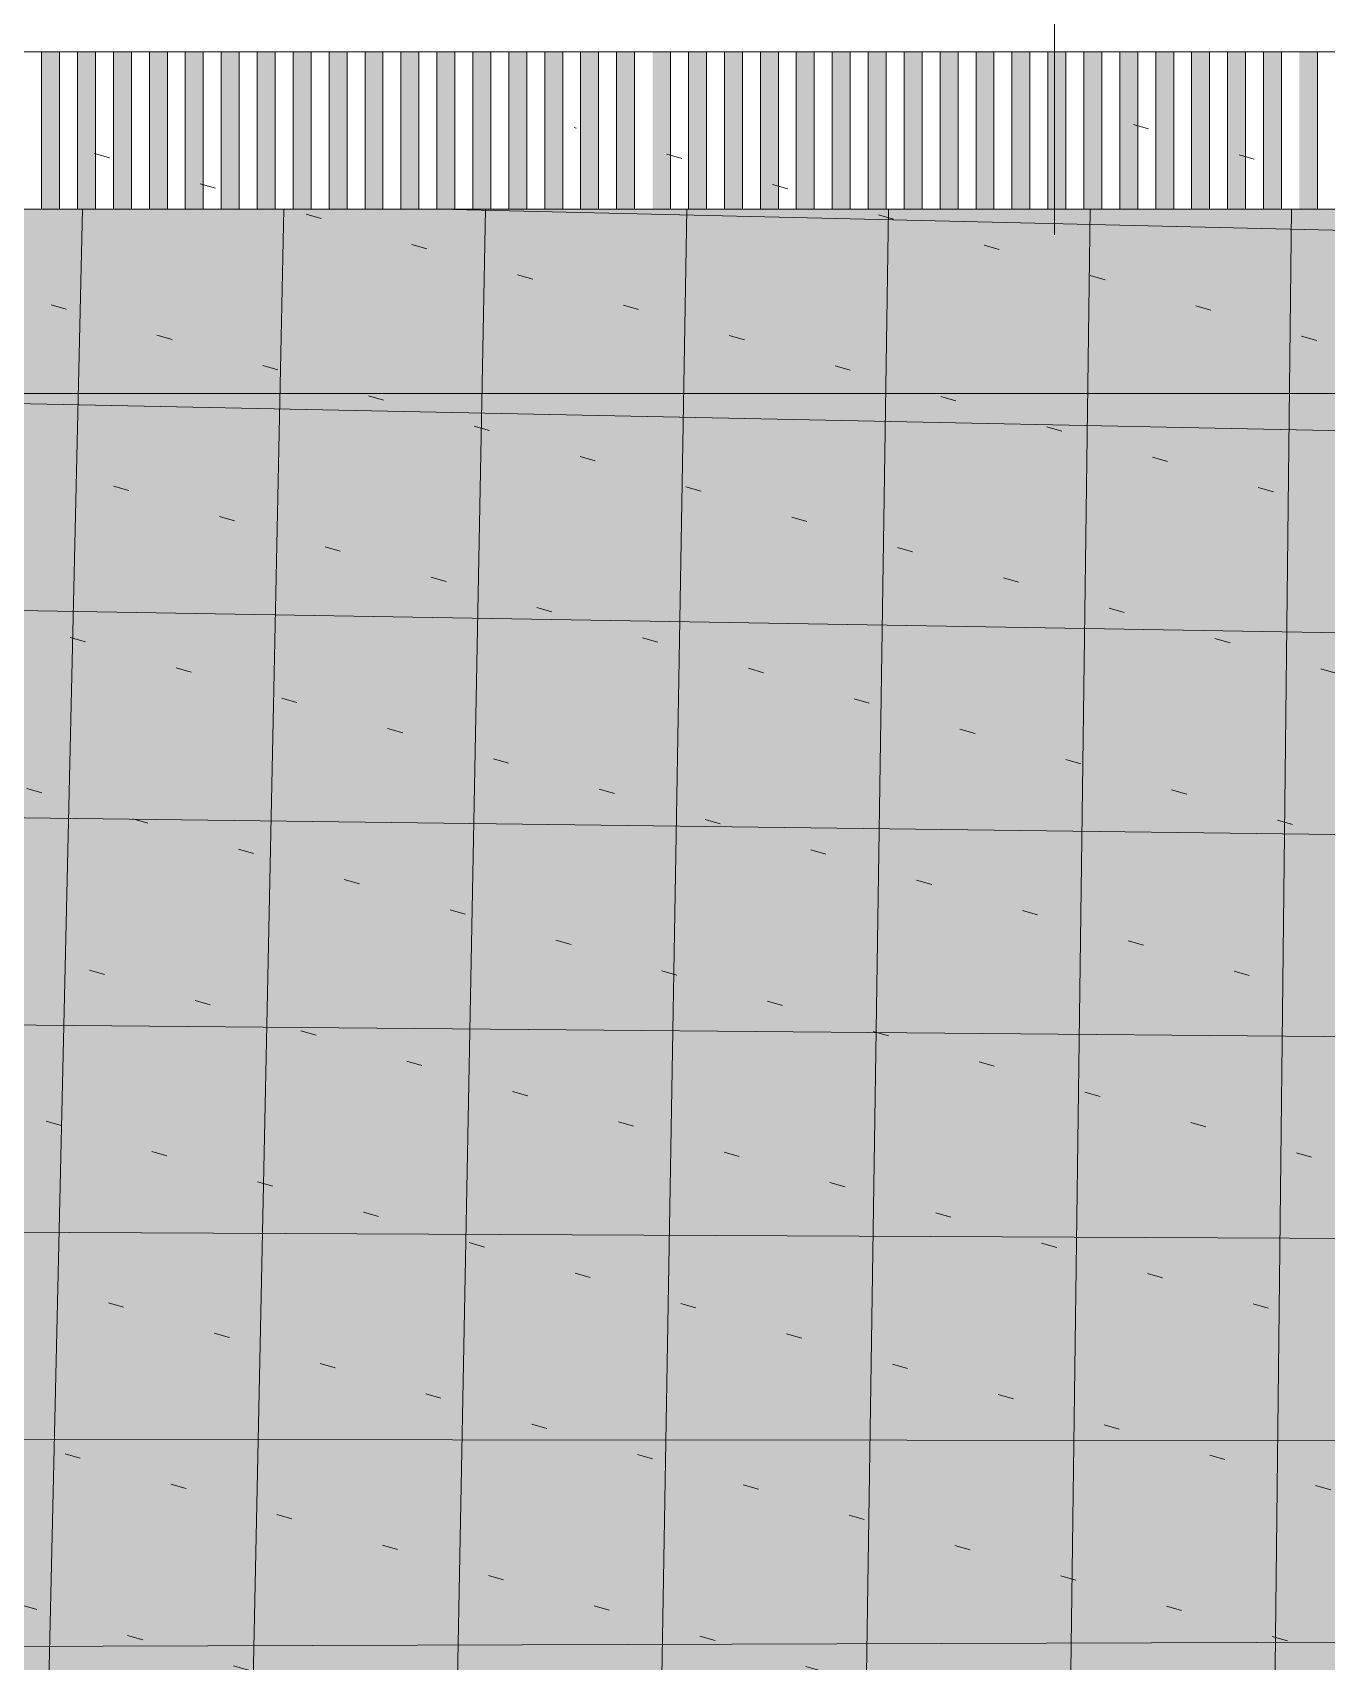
# Model space of a CAD drawing. Header units: millimetres. Extents: x 0 to 1313252738, y -131 to 560100888.
# Drawn here: x 1312573378 to 1312574818, y 560050520 to 560052333 of the extents above; entities that cross this region are included whole.
import ezdxf

# ---------------------------------------------------------------- set-up
doc = ezdxf.new("R2010")
doc.units = ezdxf.units.MM
for name, color, linetype, lineweight in [('003間仕切り', 7, 'Continuous', 13), ('005床材(石)', 7, 'Continuous', 0), ('グレーチング', 7, 'Continuous', 0), ('石ベンチ', 7, 'Continuous', 13), ('石風呂', 7, 'Continuous', 13)]:
    doc.layers.add(name, color=color, linetype=linetype, lineweight=lineweight)

msp = doc.modelspace()

# ---------------------------------------------------------------- hatches: boundary and pattern name
at = {"layer": '005床材(石)', "true_color": 0x4a4a4a, "transparency": 33554597}
h = msp.add_hatch(color=251, dxfattribs=at)
h.dxf.hatch_style = 1
h.paths.add_polyline_path([(1312570812.575057, 560052136.5683594), (1312570812.575057, 560049306.5683593), (1312576087.575057, 560049306.5683593), (1312576087.575057, 560052136.5683644), (1312571342.575057, 560052136.5683644)])
h.paths.add_polyline_path([(1312571017.575057, 560051931.5683594), (1312575882.575057, 560051931.5683594), (1312575882.575057, 560049511.5683593), (1312571017.575057, 560049511.5683593), (1312571017.575057, 560050536.5683593), (1312571117.575057, 560050536.5683593), (1312571117.575057, 560050906.5683594), (1312571017.575057, 560050906.5683594)], flags=16)
at = {"layer": '005床材(石)'}
h = msp.add_hatch(color=8, dxfattribs=at)
h.dxf.hatch_style = 1
h.paths.add_polyline_path([(1312570812.575057, 560052136.5683594), (1312571527.574984, 560052136.5683594), (1312571527.574984, 560052136.568334), (1312571527.574984, 560052136.568334), (1312571887.574988, 560052136.568336), (1312571887.574988, 560052136.5683348), (1312571887.574988, 560052136.5683348), (1312572187.574992, 560052136.5683365), (1312572187.574992, 560052136.5683364), (1312572187.574992, 560052136.5683364), (1312572467.574995, 560052136.568338), (1312572467.574995, 560052136.5683378), (1312572467.574995, 560052136.5683378), (1312572767.574999, 560052136.5683397), (1312572767.574999, 560052136.5683393), (1312572767.574999, 560052136.5683393), (1312573047.575002, 560052136.568341), (1312573047.575002, 560052136.5683408), (1312573047.575002, 560052136.5683408), (1312573327.575005, 560052136.5683423), (1312573327.575005, 560052136.5683421), (1312573327.575005, 560052136.5683421), (1312573627.575009, 560052136.5683441), (1312573627.575009, 560052136.5683436), (1312573627.575009, 560052136.5683436), (1312573907.575012, 560052136.5683455), (1312573907.575012, 560052136.5683452), (1312573907.575013, 560052136.5683452), (1312574047.575014, 560052136.5683461), (1312574047.575014, 560052136.5683459), (1312574047.575014, 560052136.5683459), (1312574207.575016, 560052136.5683469), (1312574207.575016, 560052136.5683467), (1312574207.575016, 560052136.5683467), (1312574347.575018, 560052136.5683477), (1312574347.575018, 560052136.5683473), (1312574347.575018, 560052136.5683473), (1312574487.575019, 560052136.5683483), (1312574487.575019, 560052136.5683482), (1312574487.57502, 560052136.5683482), (1312574627.575021, 560052136.5683491), (1312574627.575021, 560052136.5683489), (1312574627.575021, 560052136.5683489), (1312574767.575023, 560052136.5683498), (1312574767.575023, 560052136.5683496), (1312574767.575023, 560052136.5683496), (1312574927.575024, 560052136.5683508), (1312574927.575024, 560052136.5683504), (1312574927.575025, 560052136.5683504), (1312575067.575026, 560052136.5683515), (1312575067.575026, 560052136.5683511), (1312575067.575026, 560052136.5683511), (1312575207.575028, 560052136.5683521), (1312575207.575028, 560052136.5683519), (1312575207.575028, 560052136.5683519), (1312575347.575029, 560052136.5683532), (1312575347.575029, 560052136.5683526), (1312575347.57503, 560052136.5683526), (1312575487.575031, 560052136.5683539), (1312575487.575031, 560052136.5683532), (1312575487.575031, 560052136.5683532), (1312575647.575033, 560052136.5683548), (1312575647.575033, 560052136.5683541), (1312575647.575033, 560052136.5683541), (1312575787.575035, 560052136.5683557), (1312575787.575035, 560052136.5683547), (1312575787.575035, 560052136.5683547), (1312575927.575036, 560052136.568357), (1312575927.575036, 560052136.5683554), (1312575927.575037, 560052136.5683554), (1312575947.575037, 560052136.5683559), (1312575947.575037, 560052136.5683557), (1312575947.575037, 560052136.5683557), (1312576067.575038, 560052136.5683588), (1312576067.575038, 560052136.5683564), (1312576067.575038, 560052136.5683564), (1312576087.575038, 560052136.5683594), (1312576087.575038, 560052136.5683564), (1312576087.575057, 560049306.5683593), (1312570812.575057, 560049306.5683593)], flags=17)
h.paths.add_polyline_path([(1312570812.575057, 560052136.5683594), (1312571342.575057, 560052136.5683594), (1312571527.574984, 560052136.5683594), (1312571527.574984, 560052136.568334), (1312571527.574984, 560052136.568334), (1312571887.574988, 560052136.568336), (1312571887.574988, 560052136.5683348), (1312571887.574988, 560052136.5683348), (1312572187.574992, 560052136.5683365), (1312572187.574992, 560052136.5683364), (1312572187.574992, 560052136.5683364), (1312572467.574995, 560052136.568338), (1312572467.574995, 560052136.5683378), (1312572467.574995, 560052136.5683378), (1312572767.574999, 560052136.5683397), (1312572767.574999, 560052136.5683393), (1312572767.574999, 560052136.5683393), (1312573047.575002, 560052136.568341), (1312573047.575002, 560052136.5683408), (1312573047.575002, 560052136.5683408), (1312573327.575005, 560052136.5683423), (1312573327.575005, 560052136.5683421), (1312573327.575005, 560052136.5683421), (1312573627.575009, 560052136.5683441), (1312573627.575009, 560052136.5683436), (1312573627.575009, 560052136.5683436), (1312573907.575012, 560052136.5683455), (1312573907.575012, 560052136.5683452), (1312573907.575013, 560052136.5683452), (1312574047.575014, 560052136.5683461), (1312574047.575014, 560052136.5683459), (1312574047.575014, 560052136.5683459), (1312574207.575016, 560052136.5683469), (1312574207.575016, 560052136.5683467), (1312574207.575016, 560052136.5683467), (1312574347.575018, 560052136.5683477), (1312574347.575018, 560052136.5683473), (1312574347.575018, 560052136.5683473), (1312574487.575019, 560052136.5683483), (1312574487.575019, 560052136.5683482), (1312574487.57502, 560052136.5683482), (1312574627.575021, 560052136.5683491), (1312574627.575021, 560052136.5683489), (1312574627.575021, 560052136.5683489), (1312574767.575023, 560052136.5683498), (1312574767.575023, 560052136.5683496), (1312574767.575023, 560052136.5683496), (1312574927.575024, 560052136.5683508), (1312574927.575024, 560052136.5683504), (1312574927.575025, 560052136.5683504), (1312575067.575026, 560052136.5683515), (1312575067.575026, 560052136.5683511), (1312575067.575026, 560052136.5683511), (1312575207.575028, 560052136.5683521), (1312575207.575028, 560052136.5683519), (1312575207.575028, 560052136.5683519), (1312575347.575029, 560052136.5683532), (1312575347.575029, 560052136.5683526), (1312575347.57503, 560052136.5683526), (1312575487.575031, 560052136.5683539), (1312575487.575031, 560052136.5683532), (1312575487.575031, 560052136.5683532), (1312575647.575033, 560052136.5683548), (1312575647.575033, 560052136.5683541), (1312575647.575033, 560052136.5683541), (1312575787.575035, 560052136.5683557), (1312575787.575035, 560052136.5683547), (1312575787.575035, 560052136.5683547), (1312575927.575036, 560052136.568357), (1312575927.575036, 560052136.5683554), (1312575927.575037, 560052136.5683554), (1312575947.575037, 560052136.5683559), (1312575947.575037, 560052136.5683557), (1312575947.575037, 560052136.5683557), (1312576067.575038, 560052136.5683588), (1312576067.575038, 560052136.5683564), (1312576067.575038, 560052136.5683564), (1312576087.575038, 560052136.5683594), (1312576087.575038, 560052136.5683564), (1312576087.575057, 560049306.5683593), (1312570812.575057, 560049306.5683593)], flags=17)
h.paths.add_polyline_path([(1312571017.575057, 560051931.5683594), (1312575882.575057, 560051931.5683594), (1312575882.575057, 560049511.5683593), (1312571017.575057, 560049511.5683593), (1312571017.575057, 560050536.5683593), (1312571117.575057, 560050536.5683593), (1312571117.575057, 560050906.5683594), (1312571017.575057, 560050906.5683594)], flags=0)
at = {"layer": '005床材(石)', "true_color": 0x636466}
h = msp.add_hatch(dxfattribs=at)
h.set_pattern_fill('ACAD_ISO07W100', color=251, scale=35, angle=163.9999999999999)
h.set_pattern_definition([(163.9999999999999, (0, 0), (-48.23653726797494, -168.2207967892057), [17.5, -105])])
h.paths.add_polyline_path([(1312570812.575057, 560052136.5683594), (1312570812.575057, 560049306.5683593), (1312576087.575057, 560049306.5683593), (1312576087.575057, 560052136.5683644), (1312571342.575057, 560052136.5683644)])
at = {"layer": '005床材(石)', "true_color": 0x636466, "transparency": 33554511}
h = msp.add_hatch(color=251, dxfattribs=at)
h.dxf.hatch_style = 1
h.paths.add_polyline_path([(1312571017.575057, 560051931.5683594), (1312575882.575057, 560051931.5683594), (1312575882.575057, 560049511.5683593), (1312571017.575057, 560049511.5683593), (1312571017.575057, 560050536.5683593), (1312571117.575057, 560050536.5683593), (1312571117.575057, 560050906.5683594), (1312571017.575057, 560050906.5683594)])
at = {"layer": 'グレーチング', "true_color": 0x939598}
h = msp.add_hatch(color=252, dxfattribs=at)
h.dxf.hatch_style = 1
h.paths.add_polyline_path([(1312574067.575014, 560052311.568346), (1312574087.575014, 560052311.568346), (1312574087.575014, 560052136.568346), (1312574067.575014, 560052136.568346)])
h.paths.add_polyline_path([(1312574027.575014, 560052311.568346), (1312574047.575014, 560052311.568346), (1312574047.575014, 560052136.568346), (1312574027.575014, 560052136.568346)])
h.paths.add_polyline_path([(1312573987.575013, 560052311.5683459), (1312574007.575014, 560052311.5683459), (1312574007.575014, 560052136.568346), (1312573987.575013, 560052136.568346)])
h.paths.add_polyline_path([(1312573947.575013, 560052311.5683459), (1312573967.575013, 560052311.5683459), (1312573967.575013, 560052136.568346), (1312573947.575013, 560052136.568346)])
h.paths.add_polyline_path([(1312573907.575012, 560052311.5683459), (1312573927.575013, 560052311.5683459), (1312573927.575013, 560052136.568346), (1312573907.575013, 560052136.568346)])
h.paths.add_polyline_path([(1312573867.575012, 560052311.5683459), (1312573887.575012, 560052311.5683459), (1312573887.575012, 560052136.568346), (1312573867.575012, 560052136.568346)])
h.paths.add_polyline_path([(1312573827.575011, 560052311.5683458), (1312573847.575011, 560052311.5683458), (1312573847.575011, 560052136.568346), (1312573827.575012, 560052136.568346)])
h.paths.add_polyline_path([(1312573787.575011, 560052311.5683458), (1312573807.575011, 560052311.5683458), (1312573807.575011, 560052136.568346), (1312573787.575011, 560052136.568346)])
h.paths.add_polyline_path([(1312573747.57501, 560052311.5683458), (1312573767.575011, 560052311.5683458), (1312573767.575011, 560052136.568346), (1312573747.575011, 560052136.568346)])
h.paths.add_polyline_path([(1312573707.57501, 560052311.5683455), (1312573727.57501, 560052311.5683458), (1312573727.57501, 560052136.568346), (1312573707.57501, 560052136.568346)])
h.paths.add_polyline_path([(1312573667.575009, 560052311.5683455), (1312573687.57501, 560052311.5683455), (1312573687.57501, 560052136.568346), (1312573667.57501, 560052136.568346)])
h.paths.add_polyline_path([(1312573627.575009, 560052311.5683455), (1312573647.575009, 560052311.5683455), (1312573647.575009, 560052136.568346), (1312573627.575009, 560052136.568346)])
h.paths.add_polyline_path([(1312573587.575008, 560052311.5683455), (1312573607.575009, 560052311.5683455), (1312573607.575009, 560052136.568346), (1312573587.575009, 560052136.568346)])
h.paths.add_polyline_path([(1312573547.575008, 560052311.5683455), (1312573567.575008, 560052311.5683455), (1312573567.575008, 560052136.568346), (1312573547.575008, 560052136.568346)])
h.paths.add_polyline_path([(1312573507.575008, 560052311.5683455), (1312573527.575008, 560052311.5683455), (1312573527.575008, 560052136.568346), (1312573507.575008, 560052136.568346)])
h.paths.add_polyline_path([(1312573467.575007, 560052311.5683455), (1312573487.575007, 560052311.5683455), (1312573487.575007, 560052136.568346), (1312573467.575007, 560052136.568346)])
h.paths.add_polyline_path([(1312573427.575007, 560052311.5683455), (1312573447.575007, 560052311.5683455), (1312573447.575007, 560052136.568346), (1312573427.575007, 560052136.568346)])
h.paths.add_polyline_path([(1312573387.575006, 560052311.5683454), (1312573407.575006, 560052311.5683454), (1312573407.575006, 560052136.568346), (1312573387.575006, 560052136.568346)])
h = msp.add_hatch(color=252, dxfattribs=at)
h.dxf.hatch_style = 1
h.paths.add_polyline_path([(1312574787.575023, 560052311.5683497), (1312574807.575023, 560052311.5683497), (1312574807.575023, 560052136.5683497), (1312574787.575023, 560052136.5683497)])
h.paths.add_polyline_path([(1312574747.575022, 560052311.5683497), (1312574767.575023, 560052311.5683497), (1312574767.575023, 560052136.5683497), (1312574747.575023, 560052136.5683497)])
h.paths.add_polyline_path([(1312574707.575022, 560052311.5683496), (1312574727.575022, 560052311.5683496), (1312574727.575022, 560052136.5683497), (1312574707.575022, 560052136.5683497)])
h.paths.add_polyline_path([(1312574667.575021, 560052311.5683496), (1312574687.575022, 560052311.5683496), (1312574687.575022, 560052136.5683497), (1312574667.575022, 560052136.5683497)])
h.paths.add_polyline_path([(1312574627.575021, 560052311.5683496), (1312574647.575021, 560052311.5683496), (1312574647.575021, 560052136.5683497), (1312574627.575021, 560052136.5683497)])
h.paths.add_polyline_path([(1312574587.57502, 560052311.5683496), (1312574607.575021, 560052311.5683496), (1312574607.575021, 560052136.5683497), (1312574587.575021, 560052136.5683497)])
h.paths.add_polyline_path([(1312574547.57502, 560052311.5683494), (1312574567.57502, 560052311.5683494), (1312574567.57502, 560052136.5683497), (1312574547.57502, 560052136.5683497)])
h.paths.add_polyline_path([(1312574507.575019, 560052311.5683494), (1312574527.57502, 560052311.5683494), (1312574527.57502, 560052136.5683497), (1312574507.57502, 560052136.5683497)])
h.paths.add_polyline_path([(1312574467.575019, 560052311.5683494), (1312574487.575019, 560052311.5683494), (1312574487.57502, 560052136.5683497), (1312574467.575019, 560052136.5683497)])
h.paths.add_polyline_path([(1312574427.575018, 560052311.5683494), (1312574447.575019, 560052311.5683494), (1312574447.575019, 560052136.5683497), (1312574427.575019, 560052136.5683497)])
h.paths.add_polyline_path([(1312574387.575018, 560052311.5683494), (1312574407.575018, 560052311.5683494), (1312574407.575018, 560052136.5683497), (1312574387.575018, 560052136.5683497)])
h.paths.add_polyline_path([(1312574347.575018, 560052311.5683494), (1312574367.575018, 560052311.5683494), (1312574367.575018, 560052136.5683497), (1312574347.575018, 560052136.5683497)])
h.paths.add_polyline_path([(1312574307.575017, 560052311.5683494), (1312574327.575017, 560052311.5683494), (1312574327.575017, 560052136.5683497), (1312574307.575017, 560052136.5683497)])
h.paths.add_polyline_path([(1312574267.575017, 560052311.5683492), (1312574287.575017, 560052311.5683492), (1312574287.575017, 560052136.5683497), (1312574267.575017, 560052136.5683497)])
h.paths.add_polyline_path([(1312574227.575016, 560052311.5683492), (1312574247.575016, 560052311.5683492), (1312574247.575016, 560052136.5683497), (1312574227.575016, 560052136.5683497)])
h.paths.add_polyline_path([(1312574187.575016, 560052311.5683492), (1312574207.575016, 560052311.5683492), (1312574207.575016, 560052136.5683497), (1312574187.575016, 560052136.5683497)])
h.paths.add_polyline_path([(1312574147.575015, 560052311.5683492), (1312574167.575015, 560052311.5683492), (1312574167.575015, 560052136.5683497), (1312574147.575015, 560052136.5683497)])
h.paths.add_polyline_path([(1312574107.575015, 560052311.5683491), (1312574127.575015, 560052311.5683491), (1312574127.575015, 560052136.5683497), (1312574107.575015, 560052136.5683497)])
at = {"layer": '石ベンチ', "true_color": 0x636466}
h = msp.add_hatch(dxfattribs=at)
h.set_pattern_fill('ANSI37', color=251, scale=72, angle=135)
h.set_pattern_definition([(180, (0, 0), (-1.42e-14, -228.6), []), (270, (0, 0), (228.6, -4.26e-14), [])])
h.paths.add_polyline_path([(1312570812.575057, 560052136.5683594), (1312570812.575057, 560049306.5683593), (1312576087.575057, 560049306.5683593), (1312576087.575057, 560052136.5683594)])
at = {"layer": '石風呂', "true_color": 0xffffff, "transparency": 33554687}
h = msp.add_hatch(dxfattribs=at)
h.set_pattern_fill('NET', scale=77, angle=90)
h.set_pattern_definition([(90, (0, 0), (-244.475, 1.5e-14), []), (180, (0, 0), (-2.99e-14, -244.475), [])])
h.paths.add_polyline_path([(1312577707.575058, 560052136.5683644), (1312577687.575057, 560052136.5683644), (1312577687.575057, 560052311.5683644), (1312577667.575057, 560052311.5683644), (1312577667.575057, 560052136.5683644), (1312577647.575057, 560052136.5683644), (1312577647.575057, 560052311.5683644), (1312577627.575057, 560052311.5683644), (1312577627.575057, 560052136.5683644), (1312577627.575057, 560052136.5683644), (1312577627.575057, 560052311.5683644), (1312577607.575056, 560052311.5683644), (1312577607.575057, 560052136.5683644), (1312577607.575056, 560052136.5683641), (1312577607.575056, 560052311.5683644), (1312577547.575056, 560052311.5683644), (1312577547.575056, 560052136.5683639), (1312577547.575056, 560052136.5683637), (1312577547.575056, 560052311.5683644), (1312577527.575055, 560052311.5683644), (1312577527.575055, 560052136.5683637), (1312577527.575056, 560052136.5683637), (1312577527.575055, 560052311.5683644), (1312577507.575055, 560052311.5683644), (1312577507.575056, 560052136.5683637), (1312577507.575055, 560052136.5683637), (1312577507.575055, 560052311.5683644), (1312577487.575055, 560052311.5683644), (1312577487.575055, 560052136.5683637), (1312577487.575055, 560052136.5683634), (1312577487.575055, 560052311.5683644), (1312577467.575055, 560052311.5683644), (1312577467.575055, 560052136.5683634), (1312577467.575055, 560052136.5683634), (1312577467.575055, 560052311.5683644), (1312577447.575054, 560052311.5683644), (1312577447.575055, 560052136.5683634), (1312577447.575054, 560052136.5683633), (1312577447.575054, 560052311.5683644), (1312577427.575054, 560052311.5683644), (1312577427.575055, 560052136.5683633), (1312577427.575054, 560052136.5683632), (1312577427.575054, 560052311.5683644), (1312577407.575054, 560052311.5683644), (1312577407.575054, 560052136.5683632), (1312577407.575054, 560052136.568363), (1312577407.575054, 560052311.5683644), (1312577387.575054, 560052311.5683644), (1312577387.575054, 560052136.568363), (1312577387.575054, 560052136.568363), (1312577387.575054, 560052311.5683644), (1312577367.575054, 560052311.5683644), (1312577367.575054, 560052136.5683628), (1312577367.575054, 560052136.5683628), (1312577367.575054, 560052311.5683644), (1312577347.575053, 560052311.5683644), (1312577347.575053, 560052136.5683628), (1312577347.575053, 560052136.5683628), (1312577347.575053, 560052311.5683644), (1312577327.575053, 560052311.5683644), (1312577327.575053, 560052136.5683628), (1312577327.575053, 560052136.5683627), (1312577327.575053, 560052311.5683644), (1312577307.575053, 560052311.5683641), (1312577307.575053, 560052136.5683627), (1312577307.575053, 560052136.5683626), (1312577307.575053, 560052311.5683641), (1312577287.575052, 560052311.5683641), (1312577287.575053, 560052136.5683626), (1312577287.575052, 560052136.5683625), (1312577287.575052, 560052311.5683641), (1312577267.575052, 560052311.5683641), (1312577267.575053, 560052136.5683625), (1312577267.575052, 560052136.5683624), (1312577267.575052, 560052311.5683641), (1312577247.575052, 560052311.5683641), (1312577247.575052, 560052136.5683624), (1312577247.575052, 560052136.5683624), (1312577247.575052, 560052311.5683641), (1312577227.575052, 560052311.5683641), (1312577227.575052, 560052136.5683622), (1312577227.575052, 560052136.5683622), (1312577227.575052, 560052311.5683641), (1312577207.575052, 560052311.5683641), (1312577207.575052, 560052136.5683622), (1312577207.575052, 560052136.5683621), (1312577207.575052, 560052311.5683641), (1312577187.575051, 560052311.5683641), (1312577187.575052, 560052136.5683621), (1312577187.575051, 560052136.5683619), (1312577187.575051, 560052311.5683641), (1312577167.575051, 560052311.568364), (1312577167.575051, 560052136.5683619), (1312577167.575051, 560052136.5683619), (1312577167.575051, 560052311.568364), (1312577147.575051, 560052311.568364), (1312577147.575051, 560052136.5683619), (1312577147.575051, 560052136.5683618), (1312577147.575051, 560052311.568364), (1312577127.575051, 560052311.568364), (1312577127.575051, 560052136.5683618), (1312577127.575051, 560052136.5683616), (1312577127.575051, 560052311.568364), (1312577107.57505, 560052311.568364), (1312577107.57505, 560052136.5683616), (1312577107.575051, 560052136.5683616), (1312577107.57505, 560052311.568364), (1312577087.57505, 560052311.568364), (1312577087.57505, 560052136.5683615), (1312577087.57505, 560052136.5683615), (1312577087.57505, 560052311.568364), (1312577067.57505, 560052311.568364), (1312577067.57505, 560052136.5683615), (1312577067.57505, 560052136.5683613), (1312577067.57505, 560052311.568364), (1312577047.57505, 560052311.568364), (1312577047.57505, 560052136.5683613), (1312577047.57505, 560052136.5683613), (1312577047.57505, 560052311.568364), (1312577027.57505, 560052311.568364), (1312577027.57505, 560052136.5683613), (1312577027.57505, 560052136.5683612), (1312577027.57505, 560052311.568364), (1312577007.575049, 560052311.5683639), (1312577007.57505, 560052136.5683612), (1312577007.575049, 560052136.568361), (1312577007.575049, 560052311.5683639), (1312576987.575049, 560052311.5683639), (1312576987.575049, 560052136.568361), (1312576987.575049, 560052136.5683608), (1312576987.575049, 560052311.5683639), (1312576927.575048, 560052311.5683639), (1312576927.575048, 560052136.5683607), (1312576927.575048, 560052136.5683607), (1312576927.575048, 560052311.5683639), (1312576907.575048, 560052311.5683639), (1312576907.575048, 560052136.5683607), (1312576907.575048, 560052136.5683606), (1312576907.575048, 560052311.5683639), (1312576887.575048, 560052311.5683639), (1312576887.575048, 560052136.5683606), (1312576887.575048, 560052136.5683603), (1312576887.575048, 560052311.5683639), (1312576867.575047, 560052311.5683637), (1312576867.575048, 560052136.5683603), (1312576867.575047, 560052136.5683603), (1312576867.575047, 560052311.5683637), (1312576847.575047, 560052311.5683637), (1312576847.575048, 560052136.5683603), (1312576847.575047, 560052136.5683602), (1312576847.575047, 560052311.5683637), (1312576827.575047, 560052311.5683637), (1312576827.575047, 560052136.5683602), (1312576827.575047, 560052136.5683602), (1312576827.575047, 560052311.5683637), (1312576807.575047, 560052311.5683637), (1312576807.575047, 560052136.5683602), (1312576807.575047, 560052136.5683602), (1312576807.575047, 560052311.5683637), (1312576787.575047, 560052311.5683637), (1312576787.575047, 560052136.5683599), (1312576787.575047, 560052136.5683599), (1312576787.575047, 560052311.5683637), (1312576767.575046, 560052311.5683637), (1312576767.575047, 560052136.5683599), (1312576767.575046, 560052136.5683597), (1312576767.575046, 560052311.5683637), (1312576747.575046, 560052311.5683637), (1312576747.575046, 560052136.5683597), (1312576747.575046, 560052136.5683596), (1312576747.575046, 560052311.5683637), (1312576727.575046, 560052311.5683637), (1312576727.575046, 560052136.5683596), (1312576727.575046, 560052136.5683595), (1312576727.575046, 560052311.5683637), (1312576707.575046, 560052311.5683637), (1312576707.575046, 560052136.5683595), (1312576707.575046, 560052136.5683595), (1312576707.575046, 560052311.5683637), (1312576687.575045, 560052311.5683637), (1312576687.575046, 560052136.5683595), (1312576687.575045, 560052136.5683594), (1312576687.575045, 560052311.5683637), (1312576667.575045, 560052311.5683637), (1312576667.575045, 560052136.5683594), (1312576667.575046, 560052136.5683594), (1312576667.575045, 560052311.5683637), (1312576647.575045, 560052311.5683637), (1312576647.575045, 560052136.5683591), (1312576647.575045, 560052136.5683591), (1312576647.575045, 560052311.5683637), (1312576627.575045, 560052311.5683637), (1312576627.575045, 560052136.5683591), (1312576627.575045, 560052136.5683591), (1312576627.575045, 560052311.5683637), (1312576607.575044, 560052311.5683637), (1312576607.575045, 560052136.5683591), (1312576607.575044, 560052136.568359), (1312576607.575044, 560052311.5683637), (1312576587.575044, 560052311.5683637), (1312576587.575044, 560052136.568359), (1312576587.575044, 560052136.5683588), (1312576587.575044, 560052311.5683637), (1312576567.575044, 560052311.5683634), (1312576567.575044, 560052136.5683588), (1312576567.575044, 560052136.5683587), (1312576567.575044, 560052311.5683634), (1312576547.575044, 560052311.5683634), (1312576547.575044, 560052136.5683587), (1312576547.575044, 560052136.5683587), (1312576547.575044, 560052311.5683634), (1312576527.575044, 560052311.5683634), (1312576527.575044, 560052136.5683587), (1312576527.575044, 560052136.5683587), (1312576527.575044, 560052311.5683634), (1312576507.575043, 560052311.5683634), (1312576507.575043, 560052136.5683585), (1312576507.575043, 560052136.5683585), (1312576507.575043, 560052311.5683634), (1312576487.575043, 560052311.5683634), (1312576487.575043, 560052136.5683585), (1312576487.575043, 560052136.5683584), (1312576487.575043, 560052311.5683634), (1312576467.575043, 560052311.5683634), (1312576467.575043, 560052136.5683584), (1312576467.575043, 560052136.5683583), (1312576467.575043, 560052311.5683634), (1312576447.575042, 560052311.5683634), (1312576447.575043, 560052136.5683583), (1312576447.575042, 560052136.5683581), (1312576447.575042, 560052311.5683634), (1312576427.575042, 560052311.5683634), (1312576427.575043, 560052136.5683581), (1312576427.575042, 560052136.5683581), (1312576427.575042, 560052311.5683634), (1312576407.575042, 560052311.5683634), (1312576407.575042, 560052136.5683581), (1312576407.575042, 560052136.568358), (1312576407.575042, 560052311.5683634), (1312576387.575042, 560052311.5683634), (1312576387.575042, 560052136.568358), (1312576387.575042, 560052136.568358), (1312576387.575042, 560052311.5683634), (1312576367.575042, 560052311.5683634), (1312576367.575042, 560052136.5683578), (1312576367.575042, 560052136.5683578), (1312576367.575042, 560052311.5683634), (1312576347.575041, 560052311.5683634), (1312576347.575042, 560052136.5683578), (1312576347.575041, 560052136.5683577), (1312576347.575041, 560052311.5683634), (1312576327.575041, 560052311.5683634), (1312576327.575041, 560052136.5683577), (1312576327.575041, 560052136.5683576), (1312576327.575041, 560052311.5683634), (1312576307.575041, 560052311.5683634), (1312576307.575041, 560052136.5683576), (1312576307.575041, 560052136.5683575), (1312576307.575041, 560052311.5683634), (1312576287.575041, 560052311.5683634), (1312576287.575041, 560052136.5683575), (1312576287.575041, 560052136.5683573), (1312576287.575041, 560052311.5683634), (1312576267.57504, 560052311.5683633), (1312576267.575041, 560052136.5683573), (1312576267.57504, 560052136.5683572), (1312576267.57504, 560052311.5683633), (1312576207.57504, 560052311.5683633), (1312576207.57504, 560052136.568357), (1312576207.57504, 560052136.568357), (1312576207.57504, 560052311.5683633), (1312576187.57504, 560052311.5683633), (1312576187.57504, 560052136.568357), (1312576187.57504, 560052136.5683569), (1312576187.57504, 560052311.5683633), (1312576167.575039, 560052311.5683633), (1312576167.57504, 560052136.5683569), (1312576167.575039, 560052136.5683566), (1312576167.575039, 560052311.5683633), (1312576147.575039, 560052311.5683633), (1312576147.575039, 560052136.5683566), (1312576147.575039, 560052136.5683566), (1312576147.575039, 560052311.5683633), (1312576127.575039, 560052311.5683632), (1312576127.575039, 560052136.5683566), (1312576127.575039, 560052136.5683564), (1312576127.575039, 560052311.5683632), (1312576107.575038, 560052311.5683632), (1312576107.575039, 560052136.5683564), (1312576107.575038, 560052136.5683564), (1312576107.575038, 560052311.5683632), (1312576087.575038, 560052311.5683632), (1312576087.575038, 560052136.5683594), (1312576087.575057, 560052136.5683594), (1312576087.575057, 560049306.5683593), (1312570812.575057, 560049306.5683593), (1312570812.575057, 560046938.0683593), (1312571012.575057, 560046938.0683593), (1312571867.575057, 560046938.0683593), (1312571867.575057, 560046966.318717, -10.94310098252757), (1312572157.575057, 560046966.3187168), (1312572157.575057, 560046938.0683593), (1312573012.575057, 560046938.0683593), (1312573012.575057, 560046838.0683594), (1312573012.575057, 560046738.0683594), (1312575457.575057, 560046738.0683594), (1312575457.575057, 560046968.0683594), (1312575722.575057, 560046968.0683594), (1312575722.575057, 560046943.0683594), (1312575487.575057, 560046943.0683594), (1312575487.575057, 560046738.0683594), (1312576537.575057, 560046738.0683594), (1312576537.575057, 560046943.0683594), (1312576297.575057, 560046943.0683594), (1312576297.575057, 560046968.0683594), (1312576807.575057, 560046968.0683594), (1312576807.575057, 560046943.0683594), (1312576567.575057, 560046943.0683594), (1312576567.575057, 560046738.0683594), (1312577662.575057, 560046738.0683594), (1312577662.575057, 560046943.0683594), (1312577382.575057, 560046943.0683594), (1312577382.575057, 560046968.0683594), (1312577707.575057, 560046968.0683594)])
h.paths.add_polyline_path([(1312575457.575057, 560046738.0683594), (1312573012.575057, 560046738.0683594), (1312573012.575057, 560046638.0683593), (1312573032.575057, 560046638.0683593), (1312573032.575057, 560046618.0683594), (1312573032.459116, 560046033.2785404), (1312573032.451178, 560046013.2606983), (1312574002.575057, 560046013.0683593), (1312574002.575057, 560044153.0683593), (1312575457.575057, 560044153.0683593), (1312575457.575057, 560045878.0683593)])
h.paths.add_polyline_path([(1312576537.575057, 560046738.0683594), (1312575487.575057, 560046738.0683594), (1312575487.575057, 560045878.0683593), (1312576537.575057, 560045878.0683593)])
h.paths.add_polyline_path([(1312577662.575057, 560046738.0683594), (1312576567.575057, 560046738.0683594), (1312576567.575057, 560045878.0683593), (1312577662.575057, 560045878.0683593)])

# ---------------------------------------------------------------- linework, layer by layer
at = {"layer": '003間仕切り'}
msp.add_line((1312574515.075057, 560052687.6535522), (1312574515.075057, 560052107.8316308), dxfattribs=at)
at = {"layer": '005床材(石)'}
msp.add_lwpolyline([(1312576087.575057, 560052136.5683594), (1312570812.575057, 560052136.5683594), (1312570812.575057, 560049306.5683593), (1312576087.575057, 560049306.5683593)], close=True, dxfattribs=at)
msp.add_lwpolyline([(1312576087.575057, 560052136.5683594), (1312570812.575057, 560052136.5683594), (1312570812.575057, 560049306.5683593), (1312576087.575057, 560049306.5683593)], close=True, dxfattribs=at)
msp.add_lwpolyline([(1312571017.575057, 560050536.5683593), (1312571017.575057, 560049511.5683593), (1312575882.575057, 560049511.5683593), (1312575882.575057, 560051931.5683594), (1312571017.575057, 560051931.5683594), (1312571017.575057, 560050906.5683594)], dxfattribs=at)
at = {"layer": 'グレーチング'}
for p, q in [((1312571342.575057, 560052311.5683594), (1312577687.575057, 560052311.5683644)), ((1312573387.575006, 560052136.5683424), (1312573387.575006, 560052311.5683423)), ((1312573387.575006, 560052311.5683423), (1312573387.575006, 560052136.5683423)), ((1312573407.575007, 560052136.5683427), (1312573407.575006, 560052311.5683424)), ((1312573407.575006, 560052311.5683424), (1312573407.575006, 560052136.5683424)), ((1312573427.575007, 560052136.5683428), (1312573427.575007, 560052311.5683427)), ((1312573427.575007, 560052311.5683427), (1312573427.575007, 560052136.5683427)), ((1312573447.575007, 560052136.5683428), (1312573447.575007, 560052311.5683428)), ((1312573447.575007, 560052311.5683428), (1312573447.575007, 560052136.5683428)), ((1312573467.575007, 560052136.5683429), (1312573467.575007, 560052311.5683428)), ((1312573467.575007, 560052311.5683428), (1312573467.575007, 560052136.5683428)), ((1312573487.575007, 560052136.5683432), (1312573487.575007, 560052311.5683429)), ((1312573487.575007, 560052311.5683429), (1312573487.575007, 560052136.5683429)), ((1312573487.575007, 560052136.5683429), (1312573487.575007, 560052311.5683428)), ((1312573507.575008, 560052136.5683432), (1312573507.575008, 560052311.5683429)), ((1312573507.575008, 560052311.5683432), (1312573507.575008, 560052136.5683432)), ((1312573507.575008, 560052311.5683429), (1312573507.575008, 560052136.5683429)), ((1312573527.575008, 560052136.5683432), (1312573527.575008, 560052311.5683432)), ((1312573527.575008, 560052311.5683432), (1312573527.575008, 560052136.5683432)), ((1312573547.575008, 560052136.5683434), (1312573547.575008, 560052311.5683432)), ((1312573547.575008, 560052311.5683432), (1312573547.575008, 560052136.5683432)), ((1312573567.575008, 560052136.5683434), (1312573567.575008, 560052311.5683434)), ((1312573567.575008, 560052311.5683434), (1312573567.575008, 560052136.5683434)), ((1312573587.575009, 560052136.5683436), (1312573587.575008, 560052311.5683434)), ((1312573587.575008, 560052311.5683434), (1312573587.575008, 560052136.5683434)), ((1312573607.575009, 560052136.5683436), (1312573607.575009, 560052311.5683436)), ((1312573607.575009, 560052311.5683436), (1312573607.575009, 560052136.5683436)), ((1312573627.575009, 560052136.5683439), (1312573627.575009, 560052311.5683436)), ((1312573627.575009, 560052311.5683436), (1312573627.575009, 560052136.5683436)), ((1312573627.575009, 560052136.5683436), (1312573627.575009, 560052311.5683436)), ((1312573647.57501, 560052136.5683439), (1312573647.575009, 560052311.5683436)), ((1312573647.575009, 560052311.5683439), (1312573647.575009, 560052136.5683439)), ((1312573647.575009, 560052311.5683436), (1312573647.575009, 560052136.5683436)), ((1312573667.57501, 560052136.568344), (1312573667.575009, 560052311.5683439)), ((1312573667.575009, 560052311.5683439), (1312573667.575009, 560052136.5683439)), ((1312573687.57501, 560052136.5683441), (1312573687.57501, 560052311.568344)), ((1312573687.57501, 560052311.568344), (1312573687.57501, 560052136.568344)), ((1312573707.57501, 560052136.5683441), (1312573707.57501, 560052311.5683441)), ((1312573707.57501, 560052311.5683441), (1312573707.57501, 560052136.5683441)), ((1312573727.57501, 560052136.5683444), (1312573727.57501, 560052311.5683441)), ((1312573727.57501, 560052311.5683441), (1312573727.57501, 560052136.5683441)), ((1312573747.575011, 560052136.5683444), (1312573747.57501, 560052311.5683444)), ((1312573747.57501, 560052311.5683444), (1312573747.57501, 560052136.5683444)), ((1312573767.575011, 560052136.5683445), (1312573767.575011, 560052311.5683444)), ((1312573767.575011, 560052311.5683444), (1312573767.575011, 560052136.5683444)), ((1312573767.575011, 560052136.5683444), (1312573767.575011, 560052311.5683444)), ((1312573787.575011, 560052136.5683445), (1312573787.575011, 560052311.5683444)), ((1312573787.575011, 560052311.5683445), (1312573787.575011, 560052136.5683445)), ((1312573787.575011, 560052311.5683444), (1312573787.575011, 560052136.5683444)), ((1312573807.575011, 560052136.5683447), (1312573807.575011, 560052311.5683445)), ((1312573807.575011, 560052311.5683445), (1312573807.575011, 560052136.5683445)), ((1312573827.575012, 560052136.5683448), (1312573827.575011, 560052311.5683447)), ((1312573827.575011, 560052311.5683447), (1312573827.575011, 560052136.5683447)), ((1312573847.575012, 560052136.568345), (1312573847.575011, 560052311.5683448)), ((1312573847.575011, 560052311.5683448), (1312573847.575011, 560052136.5683448)), ((1312573867.575012, 560052136.5683451), (1312573867.575012, 560052311.568345)), ((1312573867.575012, 560052311.568345), (1312573867.575012, 560052136.568345)), ((1312573887.575012, 560052136.5683452), (1312573887.575012, 560052311.5683451)), ((1312573887.575012, 560052311.5683451), (1312573887.575012, 560052136.5683451)), ((1312573907.575013, 560052136.5683452), (1312573907.575012, 560052311.5683452)), ((1312573907.575012, 560052311.5683452), (1312573907.575012, 560052136.5683452)), ((1312573907.575013, 560052136.5683452), (1312573907.575012, 560052311.5683451)), ((1312573927.575013, 560052136.5683452), (1312573927.575013, 560052311.5683452)), ((1312573927.575013, 560052311.5683452), (1312573927.575013, 560052136.5683452)), ((1312573927.575013, 560052311.5683452), (1312573927.575013, 560052136.5683452)), ((1312573947.575013, 560052136.5683454), (1312573947.575013, 560052311.5683452)), ((1312573947.575013, 560052311.5683452), (1312573947.575013, 560052136.5683452)), ((1312573967.575013, 560052136.5683455), (1312573967.575013, 560052311.5683454)), ((1312573967.575013, 560052311.5683454), (1312573967.575013, 560052136.5683454)), ((1312573987.575013, 560052136.5683455), (1312573987.575013, 560052311.5683455)), ((1312573987.575013, 560052311.5683455), (1312573987.575013, 560052136.5683455)), ((1312574007.575014, 560052136.5683458), (1312574007.575014, 560052311.5683455)), ((1312574007.575014, 560052311.5683455), (1312574007.575014, 560052136.5683455)), ((1312574027.575014, 560052136.5683459), (1312574027.575014, 560052311.5683458)), ((1312574027.575014, 560052311.5683458), (1312574027.575014, 560052136.5683458)), ((1312574047.575014, 560052136.568346), (1312574047.575014, 560052311.5683459)), ((1312574047.575014, 560052311.5683459), (1312574047.575014, 560052136.5683459)), ((1312574047.575014, 560052136.5683459), (1312574047.575014, 560052311.5683458)), ((1312574087.575015, 560052136.5683461), (1312574087.575014, 560052311.568346)), ((1312574107.575015, 560052136.5683461), (1312574107.575015, 560052311.5683461)), ((1312574107.575015, 560052311.5683461), (1312574107.575015, 560052136.5683461)), ((1312574127.575015, 560052136.5683463), (1312574127.575015, 560052311.5683461)), ((1312574127.575015, 560052311.5683461), (1312574127.575015, 560052136.5683461)), ((1312574147.575015, 560052136.5683465), (1312574147.575015, 560052311.5683463)), ((1312574147.575015, 560052311.5683463), (1312574147.575015, 560052136.5683463)), ((1312574167.575015, 560052136.5683466), (1312574167.575015, 560052311.5683465)), ((1312574167.575015, 560052311.5683465), (1312574167.575015, 560052136.5683465)), ((1312574187.575016, 560052136.5683467), (1312574187.575016, 560052311.5683466)), ((1312574187.575016, 560052311.5683466), (1312574187.575016, 560052136.5683466)), ((1312574207.575016, 560052136.5683467), (1312574207.575016, 560052311.5683467)), ((1312574207.575016, 560052311.5683467), (1312574207.575016, 560052136.5683467)), ((1312574207.575016, 560052136.5683467), (1312574207.575016, 560052311.5683466)), ((1312574227.575016, 560052136.5683467), (1312574227.575016, 560052311.5683467)), ((1312574227.575016, 560052311.5683467), (1312574227.575016, 560052136.5683467)), ((1312574227.575016, 560052311.5683467), (1312574227.575016, 560052136.5683467)), ((1312574247.575017, 560052136.5683469), (1312574247.575016, 560052311.5683467)), ((1312574247.575016, 560052311.5683467), (1312574247.575016, 560052136.5683467)), ((1312574267.575017, 560052136.568347), (1312574267.575017, 560052311.5683469)), ((1312574267.575017, 560052311.5683469), (1312574267.575017, 560052136.5683469)), ((1312574287.575017, 560052136.5683472), (1312574287.575017, 560052311.568347)), ((1312574287.575017, 560052311.568347), (1312574287.575017, 560052136.568347)), ((1312574307.575017, 560052136.5683472), (1312574307.575017, 560052311.5683472)), ((1312574307.575017, 560052311.5683472), (1312574307.575017, 560052136.5683472)), ((1312574327.575017, 560052136.5683473), (1312574327.575017, 560052311.5683472)), ((1312574327.575017, 560052311.5683472), (1312574327.575017, 560052136.5683472)), ((1312574347.575018, 560052136.5683477), (1312574347.575018, 560052311.5683473)), ((1312574347.575018, 560052311.5683473), (1312574347.575018, 560052136.5683473)), ((1312574347.575018, 560052136.5683473), (1312574347.575018, 560052311.5683472)), ((1312574367.575018, 560052136.5683477), (1312574367.575018, 560052311.5683473)), ((1312574367.575018, 560052311.5683477), (1312574367.575018, 560052136.5683477)), ((1312574367.575018, 560052311.5683473), (1312574367.575018, 560052136.5683473)), ((1312574387.575018, 560052136.5683477), (1312574387.575018, 560052311.5683477)), ((1312574387.575018, 560052311.5683477), (1312574387.575018, 560052136.5683477)), ((1312574407.575018, 560052136.5683477), (1312574407.575018, 560052311.5683477)), ((1312574407.575018, 560052311.5683477), (1312574407.575018, 560052136.5683477)), ((1312574427.575019, 560052136.5683478), (1312574427.575018, 560052311.5683477)), ((1312574427.575018, 560052311.5683477), (1312574427.575018, 560052136.5683477)), ((1312574447.575019, 560052136.568348), (1312574447.575019, 560052311.5683478)), ((1312574447.575019, 560052311.5683478), (1312574447.575019, 560052136.5683478)), ((1312574467.575019, 560052136.5683482), (1312574467.575019, 560052311.568348)), ((1312574467.575019, 560052311.568348), (1312574467.575019, 560052136.568348)), ((1312574487.57502, 560052136.5683483), (1312574487.575019, 560052311.5683482)), ((1312574487.575019, 560052311.5683482), (1312574487.575019, 560052136.5683482)), ((1312574487.57502, 560052136.5683482), (1312574487.575019, 560052311.568348)), ((1312574507.57502, 560052136.5683483), (1312574507.575019, 560052311.5683482)), ((1312574507.575019, 560052311.5683483), (1312574507.575019, 560052136.5683483)), ((1312574507.575019, 560052311.5683482), (1312574507.575019, 560052136.5683482)), ((1312574527.57502, 560052136.5683483), (1312574527.57502, 560052311.5683483)), ((1312574527.57502, 560052311.5683483), (1312574527.57502, 560052136.5683483)), ((1312574547.57502, 560052136.5683485), (1312574547.57502, 560052311.5683483)), ((1312574547.57502, 560052311.5683483), (1312574547.57502, 560052136.5683483)), ((1312574567.57502, 560052136.5683486), (1312574567.57502, 560052311.5683485)), ((1312574567.57502, 560052311.5683485), (1312574567.57502, 560052136.5683485)), ((1312574587.575021, 560052136.5683488), (1312574587.57502, 560052311.5683486)), ((1312574587.57502, 560052311.5683486), (1312574587.57502, 560052136.5683486)), ((1312574607.575021, 560052136.5683489), (1312574607.575021, 560052311.5683488)), ((1312574607.575021, 560052311.5683488), (1312574607.575021, 560052136.5683488)), ((1312574627.575021, 560052136.568349), (1312574627.575021, 560052311.5683489)), ((1312574627.575021, 560052311.5683489), (1312574627.575021, 560052136.5683489)), ((1312574627.575021, 560052136.5683489), (1312574627.575021, 560052311.5683488)), ((1312574647.575021, 560052136.568349), (1312574647.575021, 560052311.5683489)), ((1312574647.575021, 560052311.568349), (1312574647.575021, 560052136.568349)), ((1312574647.575021, 560052311.5683489), (1312574647.575021, 560052136.5683489)), ((1312574667.575022, 560052136.5683491), (1312574667.575021, 560052311.568349)), ((1312574667.575021, 560052311.568349), (1312574667.575021, 560052136.568349)), ((1312574687.575022, 560052136.5683492), (1312574687.575022, 560052311.5683491)), ((1312574687.575022, 560052311.5683491), (1312574687.575022, 560052136.5683491)), ((1312574707.575022, 560052136.5683494), (1312574707.575022, 560052311.5683492)), ((1312574707.575022, 560052311.5683492), (1312574707.575022, 560052136.5683492)), ((1312574727.575022, 560052136.5683494), (1312574727.575022, 560052311.5683494)), ((1312574727.575022, 560052311.5683494), (1312574727.575022, 560052136.5683494)), ((1312574747.575023, 560052136.5683496), (1312574747.575022, 560052311.5683494)), ((1312574747.575022, 560052311.5683494), (1312574747.575022, 560052136.5683494)), ((1312574767.575023, 560052136.5683497), (1312574767.575023, 560052311.5683496)), ((1312574767.575023, 560052311.5683496), (1312574767.575023, 560052136.5683496)), ((1312574767.575023, 560052136.5683496), (1312574767.575023, 560052311.5683494)), ((1312574807.575023, 560052136.5683498), (1312574807.575023, 560052311.5683497)), ((1312577687.575057, 560052136.5683644), (1312571342.575057, 560052136.5683644))]:
    msp.add_line(p, q, dxfattribs=at)
at = {"layer": '石風呂'}
for p, q in [((1312571017.575057, 560052136.5683594), (1312575882.575057, 560052136.5683594)), ((1312571017.575057, 560051931.5683594), (1312575882.575057, 560051931.5683594))]:
    msp.add_line(p, q, dxfattribs=at)

doc.saveas('drawing.dxf')
